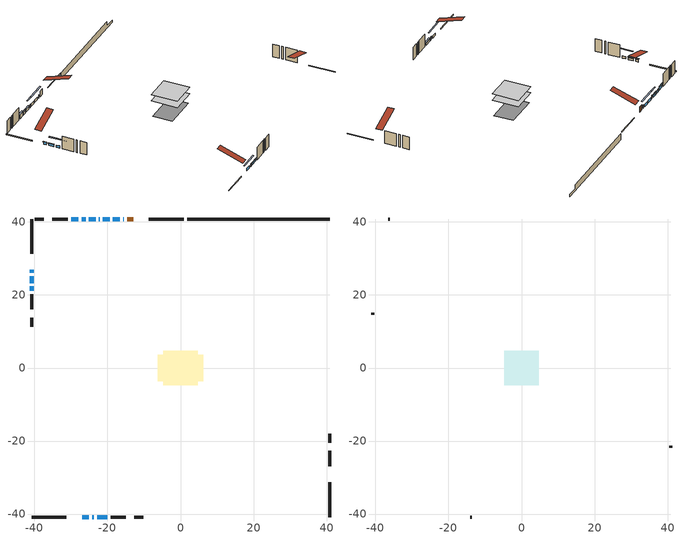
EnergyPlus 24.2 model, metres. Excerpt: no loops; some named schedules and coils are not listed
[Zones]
conditioned space
 floor adiabatic (AdiabaticFloorConstruction): -4.78,-4.78 -4.78,4.78 4.78,4.78 4.78,-4.78 z3.81
 floor foundation (Slab1 construction): -6.17,-3.58 -6.17,3.58 6.17,3.58 6.17,-3.58 z-1.07
 wall outside (RimJoist1 construction): 0.88,40.81 -8.68,40.81 / -40.81,-40.81 -31.25,-40.81 / -40.81,40.81 -40.81,31.25 / 40.81,-40.81 40.81,-31.25 z1.37:1.67
 wall outside (AdiabaticWallConstruction 1): -12.99,40.81 -14.62,40.81 z1.37:3.4
 wall outside (AdiabaticWallConstruction): -15.55,40.81 -15.74,40.81 / -22.18,40.81 -22.32,40.81 / -24.18,-40.81 -23.76,-40.81 z1.37:2.59; -40.81,26.94 -40.81,26.02 / -16.67,40.81 -18.5,40.81 / -19.42,40.81 -21.26,40.81 / -26.94,-40.81 -25.11,-40.81 / -40.81,22.34 -40.81,21.17 / -23.25,40.81 -25.08,40.81 / -26.01,40.81 -27.03,40.81 / -22.83,-40.81 -20.09,-40.81 z1.37:2.29; -40.81,25.09 -40.81,23.26 z1.37:2.13; -27.95,40.81 -29.99,40.81 z1.37:2.89
 wall outside (Wall1 construction): -30.92,40.81 -35.12,40.81 / -19.16,-40.81 -14.95,-40.81 / -40.81,20.24 -40.81,16.03 / 40.81,-26.94 40.81,-22.73 z1.37:6.25
 wall outside (Wall3 construction): -37.44,40.81 -39.88,40.81 / -12.64,-40.81 -10.2,-40.81 / -40.81,13.72 -40.81,11.28 / 40.81,-20.41 40.81,-17.97 z1.37:6.25
 wall foundation (FoundationWall1 construction): 1.81,40.81,-1.07 1.81,40.81,1.37 36.91,40.81,1.37 36.91,40.81,-0.19 40.81,40.81,-0.19 40.81,40.81,-1.07
 window (WindowConstruction 6): -15.55,40.81 -15.74,40.81 z1.37:2.59
 window (WindowConstruction 4): -40.81,26.94 -40.81,26.02 z1.37:2.28
 window (WindowConstruction 5): -40.81,25.09 -40.81,23.26 z1.37:2.13
 window (WindowConstruction 9): -16.67,40.81 -18.5,40.81 z1.37:2.28
 window (WindowConstruction 10): -19.43,40.81 -21.25,40.81 z1.37:2.28
 window (WindowConstruction 11): -26.94,-40.81 -25.11,-40.81 z1.37:2.28
 window (WindowConstruction 12): -40.81,22.34 -40.81,21.17 z1.37:2.28
 window (WindowConstruction 7): -22.18,40.81 -22.32,40.81 z1.37:2.59
 window (WindowConstruction 8): -24.18,-40.81 -23.76,-40.81 z1.37:2.59
 window (WindowConstruction): -23.25,40.81 -25.08,40.81 z1.37:2.28
 window (WindowConstruction 1): -26.01,40.81 -27.02,40.81 z1.37:2.28
 window (WindowConstruction 2): -27.95,40.81 -29.99,40.81 z1.37:2.89
 window (WindowConstruction 3): -22.83,-40.81 -20.09,-40.81 z1.37:2.28
 door (Door): -12.99,40.81 -14.62,40.81 z1.37:3.4
 ceiling adiabatic (AdiabaticFloorConstruction): 4.78,-4.78 4.78,4.78 -4.78,4.78 -4.78,-4.78 z3.81
attic - vented
 floor to conditioned space (Floor1 construction Reversed): -4.78,-4.78 -4.78,4.78 4.78,4.78 4.78,-4.78 z6.25
 wall outside (Wall2 construction): -36.05,40.81 -36.51,40.81 / -14.02,-40.81 -13.57,-40.81 / -40.81,15.1 -40.81,14.65 / 40.81,-21.8 40.81,-21.34 z1.37:6.25
 roof outside (Roof1 construction): -12.06,40.81,6.25 -12.06,31.49,9.35 -9.61,31.49,9.35 -9.61,40.81,6.25; -27.87,-40.81,6.25 -27.87,-31.49,9.35 -30.32,-31.49,9.35 -30.32,-40.81,6.25; -40.81,27.87,6.25 -31.49,27.87,9.35 -31.49,30.32,9.35 -40.81,30.32,6.25; 40.81,-27.87,6.25 31.49,-27.87,9.35 31.49,-30.32,9.35 40.81,-30.32,6.25
shading: -40.81,25.82 -40.81,27.14 -41.22,27.14 -41.22,25.82 z2.49; -40.81,23.06 -40.81,25.29 -41.22,25.29 -41.22,23.06 z2.33; -21.14,40.81 -14.03,40.81 -14.03,41.22 -21.14,41.22 z4.92; -23.89,40.81 -16.79,40.81 -16.79,41.22 -23.89,41.22 z4.92; -22.47,-40.81 -29.58,-40.81 -29.58,-41.22 -22.47,-41.22 z4.92; -40.81,18.53 -40.81,24.97 -41.22,24.97 -41.22,18.53 z4.92; -25.28,40.81 -23.05,40.81 -23.05,41.22 -25.28,41.22 z2.49; -27.23,40.81 -25.81,40.81 -25.81,41.22 -27.23,41.22 z2.49; -30.19,40.81 -27.75,40.81 -27.75,41.22 -30.19,41.22 z3.1; -19.89,-40.81 -23.03,-40.81 -23.03,-41.22 -19.89,-41.22 z2.49
[Building]
Building 1: Terrain=Suburbs
[Site:Location]
Greenwood AP_NS: Latitude {deg}=44.98; Longitude {deg}=-64.92; Time Zone {hr}=-4; Elevation {m}=28; Keep Site Location Information=Yes
[Site:GroundTemperature:Shallow]
3.62696, 1.72046, 1.56778, 2.47251, 6.10451, 9.71958, 12.8537, 14.839, 15.0077, 13.3929, 10.3388, 6.83459
[Site:WaterMainsTemperature]
Calculation Method=Schedule; Temperature Schedule=mains temperature schedule
[Material] Roughness=Rough; Thermal Absorptance=0.9
Name | Thickness {m} | Conductivity {W/m-K} | Density {kg/m3} | Specific Heat {J/kg-K} | Solar Absorptance | Visible Absorptance
asphalt or fiberglass shingles | 0.00635 | 0.162714 | 1121.4 | 1465.45 | 0.4 | 0.4
ceiling loosefill ins | 0.254 | 0.0480833 | 16.02 | 1046.75 | 0.7 | 0.7
ceiling stud and cavity | 0.1397 | 0.140419 | 65.682 | 1177.47 | 0.7 | 0.7
concrete 4.0 in. | 0.1016 | 1.803125 | 2242.8 | 837.4 | 0.7 | 0.7
concrete 8.0 in. | 0.2032 | 1.803125 | 2242.8 | 837.4 | 0.7 | 0.7
door material | 0.04445 | 0.053851 | 512.64 | 1214.23 | 0.7 | 0.7
exterior vertical ins | 0.00861847 | 0.029427 | 32.04 | 1214.23 | 0.7 | 0.7
floor covering | 0.0127 | 0.0433444 | 54.468 | 1339.84 | 0.6 | 0.6
floor rigid ins; wall rigid ins | 0.512978 | 0.029427 | 32.04 | 1214.23 | 0.7 | 0.7
floor stud and cavity | 0.1397 | 1.75129 | 37.0049 | 1207.88 | 0.7 | 0.7
furniture material conditioned space 1 | 0.1524 | 0.115458 | 640.8 | 1214.23 | 0.6 | 0.6
gypsum board | 0.0127 | 0.160291 | 801 | 837.4 | 0.6 | 0.6
gypsum board 1 | 0.0127 | 0.160291 | 801 | 837.4 | 0.7 | 0.7
osb sheathing 0.5 in. | 0.0127 | 0.115458 | 512.64 | 1214.23 | 0.7 | 0.7
osb sheathing 0.75 in. | 0.01905 | 0.115458 | 512.64 | 1214.23 | 0.7 | 0.7
osb sheathing 2.0 in. | 0.0508 | 0.115458 | 512.64 | 1214.23 | 0.7 | 0.7
rim joist rigid ins | 0.051816 | 0.029427 | 32.04 | 1214.23 | 0.7 | 0.7
rim joist stud and cavity | 0.0508 | 0.0383858 | 125.044 | 1163.47 | 0.6 | 0.6
wall stud and cavity | 0.1397 | 0.0880559 | 139.0536 | 1170.24 | 0.7 | 0.7
wall stud and cavity 1 | 0.0889 | 6.1454 | 50.32683 | 1063.81 | 0.6 | 0.6
wall stud and cavity 2 | 0.1397 | 0.0932626 | 139.0536 | 1170.24 | 0.7 | 0.7
wall stud and cavity 3 | 0.0889 | 0.380278 | 52.3479 | 1209.89 | 0.7 | 0.7
wall stud and cavity 4 | 0.0889 | 0.391764 | 83.0341 | 1211.67 | 0.7 | 0.7
wood siding | 0.0254 | 0.102417 | 544.68 | 1172.36 | 0.4 | 0.4
wood siding 1 | 0.00254 | 0.102417 | 544.68 | 1172.36 | 0.4 | 0.4
wood siding 2; wood siding 3; wood siding 4 | 0.0254 | 0.102417 | 544.68 | 1172.36 | 0.7 | 0.7
[WindowMaterial:SimpleGlazingSystem]
Name | U-Factor {W/m2-K} | Solar Heat Gain Coefficient
WindowMaterial | 3.02581 | 0.51
WindowMaterial 1 | 2.94461 | 0.64
WindowMaterial 2 | 2.93496 | 0.62
WindowMaterial 3 | 2.02023 | 0.54
WindowMaterial 4 | 3.09792 | 0.48
WindowMaterial 5 | 3.06612 | 0.49
WindowMaterial 6 | 2.986628 | 0.6
WindowMaterial 7 | 2.96732 | 0.58
WindowMaterial 8 | 3.00026 | 0.54
[Construction]
AdiabaticFloorConstruction: floor stud and cavity, floor rigid ins, osb sheathing 0.75 in., floor covering
AdiabaticWallConstruction: wood siding 3, wall rigid ins, wall stud and cavity 3, gypsum board
AdiabaticWallConstruction 1: wood siding 4, wall rigid ins, wall stud and cavity 3, gypsum board
Door: door material
Floor1 construction Reversed: gypsum board, ceiling stud and cavity, ceiling loosefill ins
FoundationWall1 construction: concrete 8.0 in., gypsum board 1
furniture construction conditioned space 1: furniture material conditioned space 1
PartitionWallConstruction: gypsum board, wall stud and cavity 4, gypsum board
RimJoist1 construction: wood siding 2, rim joist rigid ins, osb sheathing 2.0 in., rim joist stud and cavity
Roof1 construction: asphalt or fiberglass shingles
Slab1 construction: concrete 4.0 in.
Wall1 construction: wood siding, osb sheathing 0.5 in., wall stud and cavity, gypsum board
Wall2 construction: wood siding 1, wall stud and cavity 1
Wall3 construction: wood siding, osb sheathing 0.5 in., wall stud and cavity 2, gypsum board
WindowConstruction; WindowConstruction 11; WindowConstruction 3; WindowConstruction 4; WindowConstruction 9: WindowMaterial
WindowConstruction 1: WindowMaterial 1
WindowConstruction 10: WindowMaterial 7
WindowConstruction 12: WindowMaterial 8
WindowConstruction 2: WindowMaterial 2
WindowConstruction 5: WindowMaterial 3
WindowConstruction 6: WindowMaterial 4
WindowConstruction 7: WindowMaterial 5
WindowConstruction 8: WindowMaterial 6
[Zone] Multiplier=1; Part of Total Floor Area=Yes
Name | Volume {m3}
attic - vented | 46.0692
conditioned space | 465.5
[Space]
Name | Zone | Volume {m3}
attic - vented 1 | attic - vented | 46.0692
conditioned space 1 | conditioned space | 465.5
[ZoneInfiltration:EffectiveLeakageArea]
infil attic - vented 1: Zone or Space=attic - vented 1; Schedule=Always On Discrete; Effective Air Leakage Area {cm2}=3782.9; Stack Coefficient=0.00055499; Wind Coefficient=1.5917e-05
[ZoneMixing]
whole house fan mix: Zone or Space=attic - vented; Schedule=Always On Continuous; Design Flow Rate Calculation Method=Flow/Zone; Design Flow Rate {m3/s}=0; Source Zone or Space=conditioned space
[SurfaceProperty:ExposedFoundationPerimeter]
Slab1: Exposed Perimeter Calculation Method=TotalExposedPerimeter; Total Exposed Perimeter {m}=39
[InternalMass] Zone or ZoneList=conditioned space; Space or SpaceList=conditioned space 1
Name | Construction | Surface Area {m2}
furniture mass conditioned space 1 | furniture construction conditioned space 1 | 71.92
partition wall mass | PartitionWallConstruction | 179.8
[Lights]
interior lighting: Zone or ZoneList or Space or SpaceList=conditioned space 1; Schedule=interior lighting schedule; Design Level Calculation Method=LightingLevel; Lighting Level {W}=343.2; Return Air Fraction=0; Fraction Radiant=0.6; Fraction Visible=0.2; Fraction Replaceable=1
[People]
occupants: Zone or ZoneList or Space or SpaceList=conditioned space 1; Number of People Schedule=occupants schedule; Number of People Calculation Method=People; Number of People=3; Fraction Radiant=0.314171; Sensible Heat Fraction=0.56303; Activity Level Schedule=occupants activity schedule; Carbon Dioxide Generation Rate {m3/s-W}=0; Enable ASHRAE 55 Comfort Warnings=No; Mean Radiant Temperature Calculation Type=EnclosureAveraged
[ElectricEquipment] Zone or ZoneList or Space or SpaceList=conditioned space 1; Design Level Calculation Method=EquipmentLevel
Name | Schedule | Design Level {W} | Fraction Latent | Fraction Radiant | Fraction Lost
clothes dryer | clothes dryer schedule | 140.772 | 0.015 | 0.081 | 0.85
clothes washer | clothes washer schedule | 32.1985 | 0.03 | 0.162 | 0.7
cooking range | cooking range schedule | 215.147 | 0.08 | 0.432 | 0.2
dishwasher | dishwasher schedule | 66.8632 | 0.3 | 0.18 | 0.4
fridge | fridge schedule | 72.9452 | 0 | 0.6 | 0
mech vent bath fan 0 | mech vent bath fan 0 schedule | 50.2 | 0 | 0 | 1
mech vent bath fan 1 | mech vent bath fan 1 schedule | 50.2 | 0 | 0 | 1
mech vent house fan | mech vent house fan schedule | 0 | 0 | 0 | 1
mech vent house fan cfis | mech vent house fan cfis schedule | 0 | 0 | 0 | 0
misc plug loads | misc plug loads schedule | 494.7 | 0.045 | 0.513 | 0.1
whole house fan | Always On Discrete | 0 | 0 | 0 | 1
[OtherEquipment] Zone or ZoneList or Space or SpaceList=conditioned space 1; Design Level Calculation Method=EquipmentLevel
Name | Fuel Type | Schedule | Design Level {W} | Fraction Latent | Fraction Radiant | Fraction Lost
clothes dryer 1 | Electricity | clothes dryer schedule | 0 | 0.015 | 0.081 | 0.85
cooking range 1 | Electricity | cooking range schedule | 0 | 0.08 | 0.432 | 0.2
general water use latent | None | general water use schedule | 62.594 | 1 | 0 | 0
general water use sensible | None | general water use schedule | -61.6891 | 0 | 0.6 | 0
mech vent house fan latent load | None | Always On Discrete | 0 | 1 | 0 | 0
mech vent house fan sensible load | None | Always On Discrete | 0 | 0 | 0 | 0
water heater energy adjustment1 | Electricity | Always On Discrete | 0.01 | 0 | 0 | 1
[ZoneInfiltration:DesignFlowRate] Zone or ZoneList or Space or SpaceList=conditioned space 1; Schedule=Always On Discrete; Design Flow Rate Calculation Method=Flow/Zone; Design Flow Rate {m3/s}=0
infil flow; natural vent flow; whole house fan flow
[ZoneControl:Thermostat]
conditioned space Thermostat: Zone or ZoneList=conditioned space; Control Type Schedule=conditioned space Thermostat Schedule; Control 1=conditioned space temperature setpoint; Temperature Difference Between Cutout And Setpoint {deltaC}=0
[ThermostatSetpoint:DualSetpoint]
conditioned space temperature setpoint: Heating Setpoint Temperature Schedule=heating setpoint; Cooling Setpoint Temperature Schedule=cooling setpoint
[AirLoopHVAC:UnitarySystem]
unit heater unitary system: Control Type=Load; Controlling Zone or Thermostat Location=conditioned space; Dehumidification Control Type=None; Availability Schedule=Always On Discrete; Supply Fan=unit heater supply fan; Fan Placement=BlowThrough; Supply Air Fan Operating Mode Schedule=unit heater auto fan schedule; Heating Coil=unit heater htg coil; DX Heating Coil Sizing Ratio=1; Use DOAS DX Cooling Coil=No; Minimum Supply Air Temperature {C}=2; Latent Load Control=SensibleOnlyLoadControl; Cooling Supply Air Flow Rate Method=None; Heating Supply Air Flow Rate Method=SupplyAirFlowRate; Heating Supply Air Flow Rate {m3/s}=0.00141584; No Load Supply Air Flow Rate Method=SupplyAirFlowRate; No Load Supply Air Flow Rate {m3/s}=0; No Load Supply Air Flow Rate Control Set To Low Speed=Yes; Maximum Supply Air Temperature {C}=48.8889; Maximum Outdoor Dry-Bulb Temperature for Supplemental Heater Operation {C}=21; Ancillary On-Cycle Electric Power {W}=0; Ancillary Off-Cycle Electric Power {W}=0
[Zone equipment]
conditioned space: electric baseboard, unit heater unitary system
[Foundation:Kiva]
Foundation Kiva 1: Initial Indoor Air Temperature {C}=18; Wall Height Above Grade {m}=1.36998; Wall Depth Below Slab {m}=0.2032; Custom Block Material Name 1=exterior vertical ins; Custom Block Depth 1 {m}=2.43998; Custom Block X Position 1 {m}=0.2159; Custom Block Z Position 1 {m}=0
[Foundation:Kiva:Settings]
Soil Conductivity {W/m-K}=0.849921; Soil Density {kg/m3}=1842.3; Soil Specific Heat {J/kg-K}=418.7; Ground Solar Absorptivity=0.9; Ground Thermal Absorptivity=0.9; Ground Surface Roughness {m}=0.03; Far-Field Width {m}=40; Deep-Ground Boundary Condition=ZeroFlux; Deep-Ground Depth {m}=40; Minimum Cell Dimension {m}=0.2; Maximum Cell Growth Coefficient=3; Simulation Timestep=Timestep
[Exterior:Lights]
exterior lighting: Schedule=exterior lighting schedule; Design Level {W}=75.6
[EnergyManagementSystem:Sensor] Output:Variable or Output:Meter Index Key=conditioned space
Name | Output:Variable or Output:Meter
conditioned_space_clg_unmet_s | Zone Cooling Setpoint Not Met Time
conditioned_space_htg_unmet_s | Zone Heating Setpoint Not Met Time
fridge_tin_s; tin_s; tin_s_1 | Zone Mean Air Temperature
tout_s | Zone Outdoor Air Drybulb Temperature
win_s | Zone Air Humidity Ratio
[Schedule:Constant]
Name | Hourly Value
Always On Continuous; mech vent house fan schedule; mech vent house fan cfis schedule; Always On Discrete | 1
occupants activity schedule | 117.228
fridge schedule; unit heater auto fan schedule | 0
[Schedule:Week:Daily]
interior lighting schedule Week Rule - Jan1-Jan27: interior lighting schedule day, interior lighting schedule day, interior lighting schedule day, interior lighting schedule day, interior lighting schedule day, interior lighting schedule day, interior lighting schedule day, interior lighting schedule default day, interior lighting schedule default day, interior lighting schedule default day, interior lighting schedule default day, interior lighting schedule default day
interior lighting schedule Week Rule - Jan28-Feb3: interior lighting schedule day, interior lighting schedule day, interior lighting schedule day, interior lighting schedule day, interior lighting schedule day 1, interior lighting schedule day 1, interior lighting schedule day 1, interior lighting schedule default day, interior lighting schedule default day, interior lighting schedule default day, interior lighting schedule default day, interior lighting schedule default day
interior lighting schedule Week Rule - Feb4-Feb24: interior lighting schedule day 1, interior lighting schedule day 1, interior lighting schedule day 1, interior lighting schedule day 1, interior lighting schedule day 1, interior lighting schedule day 1, interior lighting schedule day 1, interior lighting schedule default day, interior lighting schedule default day, interior lighting schedule default day, interior lighting schedule default day, interior lighting schedule default day
interior lighting schedule Week Rule - Feb25-Mar3: interior lighting schedule day 1, interior lighting schedule day 1, interior lighting schedule day 1, interior lighting schedule day 1, interior lighting schedule day 2, interior lighting schedule day 2, interior lighting schedule day 2, interior lighting schedule default day, interior lighting schedule default day, interior lighting schedule default day, interior lighting schedule default day, interior lighting schedule default day
interior lighting schedule Week Rule - Mar4-Mar31: interior lighting schedule day 2, interior lighting schedule day 2, interior lighting schedule day 2, interior lighting schedule day 2, interior lighting schedule day 2, interior lighting schedule day 2, interior lighting schedule day 2, interior lighting schedule default day, interior lighting schedule default day, interior lighting schedule default day, interior lighting schedule default day, interior lighting schedule default day
interior lighting schedule Week Rule - Apr1-Apr28: interior lighting schedule day 3, interior lighting schedule day 3, interior lighting schedule day 3, interior lighting schedule day 3, interior lighting schedule day 3, interior lighting schedule day 3, interior lighting schedule day 3, interior lighting schedule default day, interior lighting schedule default day, interior lighting schedule default day, interior lighting schedule default day, interior lighting schedule default day
interior lighting schedule Week Rule - Apr29-May5: interior lighting schedule day 3, interior lighting schedule day 3, interior lighting schedule day 4, interior lighting schedule day 4, interior lighting schedule day 4, interior lighting schedule day 4, interior lighting schedule day 4, interior lighting schedule default day, interior lighting schedule default day, interior lighting schedule default day, interior lighting schedule default day, interior lighting schedule default day
interior lighting schedule Week Rule - May6-May26: interior lighting schedule day 4, interior lighting schedule day 4, interior lighting schedule day 4, interior lighting schedule day 4, interior lighting schedule day 4, interior lighting schedule day 4, interior lighting schedule day 4, interior lighting schedule default day, interior lighting schedule default day, interior lighting schedule default day, interior lighting schedule default day, interior lighting schedule default day
interior lighting schedule Week Rule - May27-Jun2: interior lighting schedule day 4, interior lighting schedule day 4, interior lighting schedule day 4, interior lighting schedule day 4, interior lighting schedule day 4, interior lighting schedule day 5, interior lighting schedule day 5, interior lighting schedule default day, interior lighting schedule default day, interior lighting schedule default day, interior lighting schedule default day, interior lighting schedule default day
interior lighting schedule Week Rule - Jun3-Jun30: interior lighting schedule day 5, interior lighting schedule day 5, interior lighting schedule day 5, interior lighting schedule day 5, interior lighting schedule day 5, interior lighting schedule day 5, interior lighting schedule day 5, interior lighting schedule default day, interior lighting schedule default day, interior lighting schedule default day, interior lighting schedule default day, interior lighting schedule default day
interior lighting schedule Week Rule - Jul1-Jul28: interior lighting schedule day 6, interior lighting schedule day 6, interior lighting schedule day 6, interior lighting schedule day 6, interior lighting schedule day 6, interior lighting schedule day 6, interior lighting schedule day 6, interior lighting schedule default day, interior lighting schedule default day, interior lighting schedule default day, interior lighting schedule default day, interior lighting schedule default day
interior lighting schedule Week Rule - Jul29-Aug4: interior lighting schedule day 6, interior lighting schedule day 6, interior lighting schedule day 6, interior lighting schedule day 7, interior lighting schedule day 7, interior lighting schedule day 7, interior lighting schedule day 7, interior lighting schedule default day, interior lighting schedule default day, interior lighting schedule default day, interior lighting schedule default day, interior lighting schedule default day
interior lighting schedule Week Rule - Aug5-Aug25: interior lighting schedule day 7, interior lighting schedule day 7, interior lighting schedule day 7, interior lighting schedule day 7, interior lighting schedule day 7, interior lighting schedule day 7, interior lighting schedule day 7, interior lighting schedule default day, interior lighting schedule default day, interior lighting schedule default day, interior lighting schedule default day, interior lighting schedule default day
interior lighting schedule Week Rule - Aug26-Sep1: interior lighting schedule day 7, interior lighting schedule day 7, interior lighting schedule day 7, interior lighting schedule day 7, interior lighting schedule day 7, interior lighting schedule day 7, interior lighting schedule day 8, interior lighting schedule default day, interior lighting schedule default day, interior lighting schedule default day, interior lighting schedule default day, interior lighting schedule default day
interior lighting schedule Week Rule - Sep2-Sep29: interior lighting schedule day 8, interior lighting schedule day 8, interior lighting schedule day 8, interior lighting schedule day 8, interior lighting schedule day 8, interior lighting schedule day 8, interior lighting schedule day 8, interior lighting schedule default day, interior lighting schedule default day, interior lighting schedule default day, interior lighting schedule default day, interior lighting schedule default day
interior lighting schedule Week Rule - Sep30-Oct6: interior lighting schedule day 8, interior lighting schedule day 9, interior lighting schedule day 9, interior lighting schedule day 9, interior lighting schedule day 9, interior lighting schedule day 9, interior lighting schedule day 9, interior lighting schedule default day, interior lighting schedule default day, interior lighting schedule default day, interior lighting schedule default day, interior lighting schedule default day
interior lighting schedule Week Rule - Oct7-Oct27: interior lighting schedule day 9, interior lighting schedule day 9, interior lighting schedule day 9, interior lighting schedule day 9, interior lighting schedule day 9, interior lighting schedule day 9, interior lighting schedule day 9, interior lighting schedule default day, interior lighting schedule default day, interior lighting schedule default day, interior lighting schedule default day, interior lighting schedule default day
interior lighting schedule Week Rule - Oct28-Nov3: interior lighting schedule day 9, interior lighting schedule day 9, interior lighting schedule day 9, interior lighting schedule day 9, interior lighting schedule day 10, interior lighting schedule day 10, interior lighting schedule day 10, interior lighting schedule default day, interior lighting schedule default day, interior lighting schedule default day, interior lighting schedule default day, interior lighting schedule default day
interior lighting schedule Week Rule - Nov4-Nov24: interior lighting schedule day 10, interior lighting schedule day 10, interior lighting schedule day 10, interior lighting schedule day 10, interior lighting schedule day 10, interior lighting schedule day 10, interior lighting schedule day 10, interior lighting schedule default day, interior lighting schedule default day, interior lighting schedule default day, interior lighting schedule default day, interior lighting schedule default day
interior lighting schedule Week Rule - Nov25-Dec1: interior lighting schedule day 10, interior lighting schedule day 10, interior lighting schedule day 10, interior lighting schedule day 10, interior lighting schedule day 10, interior lighting schedule day 10, interior lighting schedule day 11, interior lighting schedule default day, interior lighting schedule default day, interior lighting schedule default day, interior lighting schedule default day, interior lighting schedule default day
interior lighting schedule Week Rule - Dec2-Dec31: interior lighting schedule day 11, interior lighting schedule day 11, interior lighting schedule day 11, interior lighting schedule day 11, interior lighting schedule day 11, interior lighting schedule day 11, interior lighting schedule day 11, interior lighting schedule default day, interior lighting schedule default day, interior lighting schedule default day, interior lighting schedule default day, interior lighting schedule default day
occupants schedule Week Rule - Jan1-Dec31: occupants schedule day, occupants schedule day, occupants schedule day, occupants schedule day, occupants schedule day, occupants schedule day, occupants schedule day, occupants schedule default day, occupants schedule default day, occupants schedule default day, occupants schedule default day, occupants schedule default day
clothes dryer schedule Week Rule - Jan1-Dec31: clothes dryer schedule day, clothes dryer schedule day, clothes dryer schedule day, clothes dryer schedule day, clothes dryer schedule day, clothes dryer schedule day, clothes dryer schedule day, clothes dryer schedule default day, clothes dryer schedule default day, clothes dryer schedule default day, clothes dryer schedule default day, clothes dryer schedule default day
clothes washer schedule Week Rule - Jan1-Dec31: clothes washer schedule day, clothes washer schedule day, clothes washer schedule day, clothes washer schedule day, clothes washer schedule day, clothes washer schedule day, clothes washer schedule day, clothes washer schedule default day, clothes washer schedule default day, clothes washer schedule default day, clothes washer schedule default day, clothes washer schedule default day
cooking range schedule Week Rule - Jan1-Dec31: cooking range schedule day, cooking range schedule day, cooking range schedule day, cooking range schedule day, cooking range schedule day, cooking range schedule day, cooking range schedule day, cooking range schedule default day, cooking range schedule default day, cooking range schedule default day, cooking range schedule default day, cooking range schedule default day
dishwasher schedule Week Rule - Jan1-Dec31: dishwasher schedule day, dishwasher schedule day, dishwasher schedule day, dishwasher schedule day, dishwasher schedule day, dishwasher schedule day, dishwasher schedule day, dishwasher schedule default day, dishwasher schedule default day, dishwasher schedule default day, dishwasher schedule default day, dishwasher schedule default day
mech vent bath fan 0 schedule Week Rule - Jan1-Dec31: mech vent bath fan 0 schedule day, mech vent bath fan 0 schedule day, mech vent bath fan 0 schedule day, mech vent bath fan 0 schedule day, mech vent bath fan 0 schedule day, mech vent bath fan 0 schedule day, mech vent bath fan 0 schedule day, mech vent bath fan 0 schedule default day, mech vent bath fan 0 schedule default day, mech vent bath fan 0 schedule default day, mech vent bath fan 0 schedule default day, mech vent bath fan 0 schedule default day
mech vent bath fan 1 schedule Week Rule - Jan1-Dec31: mech vent bath fan 1 schedule day, mech vent bath fan 1 schedule day, mech vent bath fan 1 schedule day, mech vent bath fan 1 schedule day, mech vent bath fan 1 schedule day, mech vent bath fan 1 schedule day, mech vent bath fan 1 schedule day, mech vent bath fan 1 schedule default day, mech vent bath fan 1 schedule default day, mech vent bath fan 1 schedule default day, mech vent bath fan 1 schedule default day, mech vent bath fan 1 schedule default day
misc plug loads schedule Week Rule - Jan1-Dec31: misc plug loads schedule day, misc plug loads schedule day, misc plug loads schedule day, misc plug loads schedule day, misc plug loads schedule day, misc plug loads schedule day, misc plug loads schedule day, misc plug loads schedule default day, misc plug loads schedule default day, misc plug loads schedule default day, misc plug loads schedule default day, misc plug loads schedule default day
general water use schedule Week Rule - Jan1-Dec31: general water use schedule day, general water use schedule day, general water use schedule day, general water use schedule day, general water use schedule day, general water use schedule day, general water use schedule day, general water use schedule default day, general water use schedule default day, general water use schedule default day, general water use schedule default day, general water use schedule default day
exterior lighting schedule Week Rule - Jan1-Jan27: exterior lighting schedule day, exterior lighting schedule day, exterior lighting schedule day, exterior lighting schedule day, exterior lighting schedule day, exterior lighting schedule day, exterior lighting schedule day, exterior lighting schedule default day, exterior lighting schedule default day, exterior lighting schedule default day, exterior lighting schedule default day, exterior lighting schedule default day
exterior lighting schedule Week Rule - Jan28-Feb3: exterior lighting schedule day, exterior lighting schedule day, exterior lighting schedule day, exterior lighting schedule day, exterior lighting schedule day 1, exterior lighting schedule day 1, exterior lighting schedule day 1, exterior lighting schedule default day, exterior lighting schedule default day, exterior lighting schedule default day, exterior lighting schedule default day, exterior lighting schedule default day
exterior lighting schedule Week Rule - Feb4-Feb24: exterior lighting schedule day 1, exterior lighting schedule day 1, exterior lighting schedule day 1, exterior lighting schedule day 1, exterior lighting schedule day 1, exterior lighting schedule day 1, exterior lighting schedule day 1, exterior lighting schedule default day, exterior lighting schedule default day, exterior lighting schedule default day, exterior lighting schedule default day, exterior lighting schedule default day
exterior lighting schedule Week Rule - Feb25-Mar3: exterior lighting schedule day 1, exterior lighting schedule day 1, exterior lighting schedule day 1, exterior lighting schedule day 1, exterior lighting schedule day 2, exterior lighting schedule day 2, exterior lighting schedule day 2, exterior lighting schedule default day, exterior lighting schedule default day, exterior lighting schedule default day, exterior lighting schedule default day, exterior lighting schedule default day
exterior lighting schedule Week Rule - Mar4-Mar31: exterior lighting schedule day 2, exterior lighting schedule day 2, exterior lighting schedule day 2, exterior lighting schedule day 2, exterior lighting schedule day 2, exterior lighting schedule day 2, exterior lighting schedule day 2, exterior lighting schedule default day, exterior lighting schedule default day, exterior lighting schedule default day, exterior lighting schedule default day, exterior lighting schedule default day
exterior lighting schedule Week Rule - Apr1-Apr28: exterior lighting schedule day 3, exterior lighting schedule day 3, exterior lighting schedule day 3, exterior lighting schedule day 3, exterior lighting schedule day 3, exterior lighting schedule day 3, exterior lighting schedule day 3, exterior lighting schedule default day, exterior lighting schedule default day, exterior lighting schedule default day, exterior lighting schedule default day, exterior lighting schedule default day
exterior lighting schedule Week Rule - Apr29-May5: exterior lighting schedule day 3, exterior lighting schedule day 3, exterior lighting schedule day 4, exterior lighting schedule day 4, exterior lighting schedule day 4, exterior lighting schedule day 4, exterior lighting schedule day 4, exterior lighting schedule default day, exterior lighting schedule default day, exterior lighting schedule default day, exterior lighting schedule default day, exterior lighting schedule default day
exterior lighting schedule Week Rule - May6-May26: exterior lighting schedule day 4, exterior lighting schedule day 4, exterior lighting schedule day 4, exterior lighting schedule day 4, exterior lighting schedule day 4, exterior lighting schedule day 4, exterior lighting schedule day 4, exterior lighting schedule default day, exterior lighting schedule default day, exterior lighting schedule default day, exterior lighting schedule default day, exterior lighting schedule default day
exterior lighting schedule Week Rule - May27-Jun2: exterior lighting schedule day 4, exterior lighting schedule day 4, exterior lighting schedule day 4, exterior lighting schedule day 4, exterior lighting schedule day 4, exterior lighting schedule day 5, exterior lighting schedule day 5, exterior lighting schedule default day, exterior lighting schedule default day, exterior lighting schedule default day, exterior lighting schedule default day, exterior lighting schedule default day
exterior lighting schedule Week Rule - Jun3-Jun30: exterior lighting schedule day 5, exterior lighting schedule day 5, exterior lighting schedule day 5, exterior lighting schedule day 5, exterior lighting schedule day 5, exterior lighting schedule day 5, exterior lighting schedule day 5, exterior lighting schedule default day, exterior lighting schedule default day, exterior lighting schedule default day, exterior lighting schedule default day, exterior lighting schedule default day
exterior lighting schedule Week Rule - Jul1-Jul28: exterior lighting schedule day 6, exterior lighting schedule day 6, exterior lighting schedule day 6, exterior lighting schedule day 6, exterior lighting schedule day 6, exterior lighting schedule day 6, exterior lighting schedule day 6, exterior lighting schedule default day, exterior lighting schedule default day, exterior lighting schedule default day, exterior lighting schedule default day, exterior lighting schedule default day
exterior lighting schedule Week Rule - Jul29-Aug4: exterior lighting schedule day 6, exterior lighting schedule day 6, exterior lighting schedule day 6, exterior lighting schedule day 7, exterior lighting schedule day 7, exterior lighting schedule day 7, exterior lighting schedule day 7, exterior lighting schedule default day, exterior lighting schedule default day, exterior lighting schedule default day, exterior lighting schedule default day, exterior lighting schedule default day
exterior lighting schedule Week Rule - Aug5-Aug25: exterior lighting schedule day 7, exterior lighting schedule day 7, exterior lighting schedule day 7, exterior lighting schedule day 7, exterior lighting schedule day 7, exterior lighting schedule day 7, exterior lighting schedule day 7, exterior lighting schedule default day, exterior lighting schedule default day, exterior lighting schedule default day, exterior lighting schedule default day, exterior lighting schedule default day
[Schedule:Year]
interior lighting schedule: interior lighting schedule Week Rule - Jan1-Jan27, 1, 1, 1, 27, interior lighting schedule Week Rule - Jan28-Feb3, 1, 28, 2, 3, interior lighting schedule Week Rule - Feb4-Feb24, 2, 4, 2, 24, interior lighting schedule Week Rule - Feb25-Mar3, 2, 25, 3, 3, interior lighting schedule Week Rule - Mar4-Mar31, 3, 4, 3, 31, interior lighting schedule Week Rule - Apr1-Apr28, 4, 1, 4, 28, interior lighting schedule Week Rule - Apr29-May5, 4, 29, 5, 5, interior lighting schedule Week Rule - May6-May26, 5, 6, 5, 26, interior lighting schedule Week Rule - May27-Jun2, 5, 27, 6, 2, interior lighting schedule Week Rule - Jun3-Jun30, 6, 3, 6, 30, interior lighting schedule Week Rule - Jul1-Jul28, 7, 1, 7, 28, interior lighting schedule Week Rule - Jul29-Aug4, 7, 29, 8, 4, interior lighting schedule Week Rule - Aug5-Aug25, 8, 5, 8, 25, interior lighting schedule Week Rule - Aug26-Sep1, 8, 26, 9, 1, interior lighting schedule Week Rule - Sep2-Sep29, 9, 2, 9, 29, interior lighting schedule Week Rule - Sep30-Oct6, 9, 30, 10, 6, interior lighting schedule Week Rule - Oct7-Oct27, 10, 7, 10, 27, interior lighting schedule Week Rule - Oct28-Nov3, 10, 28, 11, 3, interior lighting schedule Week Rule - Nov4-Nov24, 11, 4, 11, 24, interior lighting schedule Week Rule - Nov25-Dec1, 11, 25, 12, 1, interior lighting schedule Week Rule - Dec2-Dec31, 12, 2, 12, 31
occupants schedule: occupants schedule Week Rule - Jan1-Dec31, 1, 1, 12, 31
clothes dryer schedule: clothes dryer schedule Week Rule - Jan1-Dec31, 1, 1, 12, 31
clothes washer schedule: clothes washer schedule Week Rule - Jan1-Dec31, 1, 1, 12, 31
cooking range schedule: cooking range schedule Week Rule - Jan1-Dec31, 1, 1, 12, 31
dishwasher schedule: dishwasher schedule Week Rule - Jan1-Dec31, 1, 1, 12, 31
mech vent bath fan 0 schedule: mech vent bath fan 0 schedule Week Rule - Jan1-Dec31, 1, 1, 12, 31
mech vent bath fan 1 schedule: mech vent bath fan 1 schedule Week Rule - Jan1-Dec31, 1, 1, 12, 31
misc plug loads schedule: misc plug loads schedule Week Rule - Jan1-Dec31, 1, 1, 12, 31
general water use schedule: general water use schedule Week Rule - Jan1-Dec31, 1, 1, 12, 31
exterior lighting schedule: exterior lighting schedule Week Rule - Jan1-Jan27, 1, 1, 1, 27, exterior lighting schedule Week Rule - Jan28-Feb3, 1, 28, 2, 3, exterior lighting schedule Week Rule - Feb4-Feb24, 2, 4, 2, 24, exterior lighting schedule Week Rule - Feb25-Mar3, 2, 25, 3, 3, exterior lighting schedule Week Rule - Mar4-Mar31, 3, 4, 3, 31, exterior lighting schedule Week Rule - Apr1-Apr28, 4, 1, 4, 28, exterior lighting schedule Week Rule - Apr29-May5, 4, 29, 5, 5, exterior lighting schedule Week Rule - May6-May26, 5, 6, 5, 26, exterior lighting schedule Week Rule - May27-Jun2, 5, 27, 6, 2, exterior lighting schedule Week Rule - Jun3-Jun30, 6, 3, 6, 30, exterior lighting schedule Week Rule - Jul1-Jul28, 7, 1, 7, 28, exterior lighting schedule Week Rule - Jul29-Aug4, 7, 29, 8, 4, exterior lighting schedule Week Rule - Aug5-Aug25, 8, 5, 8, 25, exterior lighting schedule Week Rule - Aug26-Sep1, 8, 26, 9, 1, exterior lighting schedule Week Rule - Sep2-Sep29, 9, 2, 9, 29, exterior lighting schedule Week Rule - Sep30-Oct6, 9, 30, 10, 6, exterior lighting schedule Week Rule - Oct7-Oct27, 10, 7, 10, 27, exterior lighting schedule Week Rule - Oct28-Nov3, 10, 28, 11, 3, exterior lighting schedule Week Rule - Nov4-Nov24, 11, 4, 11, 24, exterior lighting schedule Week Rule - Nov25-Dec1, 11, 25, 12, 1, exterior lighting schedule Week Rule - Dec2-Dec31, 12, 2, 12, 31
[Schedule:Compact]
conditioned space Thermostat Schedule: Through: 12/31, For: AllDays, Until: 24:00, 4
mains temperature schedule: Through: 01/01, For: AllDays, Until: 24:00, 7.74778, Through: 01/02, For: AllDays, Until: 24:00, 7.68278, Through: 01/03, For: AllDays, Until: 24:00, 7.61944, Through: 01/04, For: AllDays, Until: 24:00, 7.55667, Through: 01/05, For: AllDays, Until: 24:00, 7.495, Through: 01/06, For: AllDays, Until: 24:00, 7.435, Through: 01/07, For: AllDays, Until: 24:00, 7.37556, Through: 01/08, For: AllDays, Until: 24:00, 7.31778, Through: 01/09, For: AllDays, Until: 24:00, 7.26111, Through: 01/10, For: AllDays, Until: 24:00, 7.20556, Through: 01/11, For: AllDays, Until: 24:00, 7.15111, Through: 01/12, For: AllDays, Until: 24:00, 7.09833, Through: 01/13, For: AllDays, Until: 24:00, 7.04667, Through: 01/14, For: AllDays, Until: 24:00, 6.99667, Through: 01/15, For: AllDays, Until: 24:00, 6.94722, Through: 01/16, For: AllDays, Until: 24:00, 6.9, Through: 01/17, For: AllDays, Until: 24:00, 6.85333, Through: 01/18, For: AllDays, Until: 24:00, 6.80833, Through: 01/19, For: AllDays, Until: 24:00, 6.765, Through: 01/20, For: AllDays, Until: 24:00, 6.72278, Through: 01/21, For: AllDays, Until: 24:00, 6.68167, Through: 01/22, For: AllDays, Until: 24:00, 6.64278, Through: 01/23, For: AllDays, Until: 24:00, 6.60444, Through: 01/24, For: AllDays, Until: 24:00, 6.56778, Through: 01/25, For: AllDays, Until: 24:00, 6.53278, Through: 01/26, For: AllDays, Until: 24:00, 6.49944, Through: 01/27, For: AllDays, Until: 24:00, 6.46722, Through: 01/28, For: AllDays, Until: 24:00, 6.43667, Through: 01/29, For: AllDays, Until: 24:00, 6.40722, Through: 01/30, For: AllDays, Until: 24:00, 6.37944, Through: 01/31, For: AllDays, Until: 24:00, 6.35333, Through: 02/01, For: AllDays, Until: 24:00, 6.32889, Through: 02/02, For: AllDays, Until: 24:00, 6.30556, Through: 02/03, For: AllDays, Until: 24:00, 6.28389, Through: 02/04, For: AllDays, Until: 24:00, 6.26389, Through: 02/05, For: AllDays, Until: 24:00, 6.24556, Through: 02/06, For: AllDays, Until: 24:00, 6.22833, Through: 02/07, For: AllDays, Until: 24:00, 6.21278, Through: 02/08, For: AllDays, Until: 24:00, 6.19889, Through: 02/09, For: AllDays, Until: 24:00, 6.18667, Through: 02/10, For: AllDays, Until: 24:00, 6.17611, Through: 02/11, For: AllDays, Until: 24:00, 6.16667, Through: 02/12, For: AllDays, Until: 24:00, 6.15889, Through: 02/13, For: AllDays, Until: 24:00, 6.15278, Through: 02/14, For: AllDays, Until: 24:00, 6.14833, Through: 02/15, For: AllDays, Until: 24:00, 6.14556, Through: 02/16, For: AllDays, Until: 24:00, 6.14389, Through: 02/17, For: AllDays, Until: 24:00, 6.14444, Through: 02/18, For: AllDays, Until: 24:00, 6.14611, Through: 02/19, For: AllDays, Until: 24:00, 6.14944, Through: 02/20, For: AllDays, Until: 24:00, 6.15444, Through: 02/21, For: AllDays, Until: 24:00, 6.16056, Through: 02/22, For: AllDays, Until: 24:00, 6.16889, Through: 02/23, For: AllDays, Until: 24:00, 6.17833, Through: 02/24, For: AllDays, Until: 24:00, 6.18944, Through: 02/25, For: AllDays, Until: 24:00, 6.20222, Through: 02/26, For: AllDays, Until: 24:00, 6.21667, Through: 02/27, For: AllDays, Until: 24:00, 6.23222, Through: 02/28, For: AllDays, Until: 24:00, 6.25, Through: 03/01, For: AllDays, Until: 24:00, 6.26889, Through: 03/02, For: AllDays, Until: 24:00, 6.28889, Through: 03/03, For: AllDays, Until: 24:00, 6.31111, Through: 03/04, For: AllDays, Until: 24:00, 6.33444, Through: 03/05, For: AllDays, Until: 24:00, 6.35944, Through: 03/06, For: AllDays, Until: 24:00, 6.38611, Through: 03/07, For: AllDays, Until: 24:00, 6.41444, Through: 03/08, For: AllDays, Until: 24:00, 6.44389, Through: 03/09, For: AllDays, Until: 24:00, 6.475, Through: 03/10, For: AllDays, Until: 24:00, 6.50722, Through: 03/11, For: AllDays, Until: 24:00, 6.54111, Through: 03/12, For: AllDays, Until: 24:00, 6.57667, Through: 03/13, For: AllDays, Until: 24:00, 6.61333, Through: 03/14, For: AllDays, Until: 24:00, 6.65167, Through: 03/15, For: AllDays, Until: 24:00, 6.69167, Through: 03/16, For: AllDays, Until: 24:00, 6.73278, Through: 03/17, For: AllDays, Until: 24:00, 6.77556, Through: 03/18, For: AllDays, Until: 24:00, 6.81944, Through: 03/19, For: AllDays, Until: 24:00, 6.86444, Through: 03/20, For: AllDays, Until: 24:00, 6.91111, Through: 03/21, For: AllDays, Until: 24:00, 6.95889, Through: 03/22, For: AllDays, Until: 24:00, 7.00833, Through: 03/23, For: AllDays, Until: 24:00, 7.05889, Through: 03/24, For: AllDays, Until: 24:00, 7.11111, Through: 03/25, For: AllDays, Until: 24:00, 7.16444, Through: 03/26, For: AllDays, Until: 24:00, 7.21889, Through: 03/27, For: AllDays, Until: 24:00, 7.27444, Through: 03/28, For: AllDays, Until: 24:00, 7.33167, Through: 03/29, For: AllDays, Until: 24:00, 7.39, Through: 03/30, For: AllDays, Until: 24:00, 7.44944, Through: 03/31, For: AllDays, Until: 24:00, 7.51, Through: 04/01, For: AllDays, Until: 24:00, 7.57167, Through: 04/02, For: AllDays, Until: 24:00, 7.63444, Through: 04/03, For: AllDays, Until: 24:00, 7.69833, Through: 04/04, For: AllDays, Until: 24:00, 7.76389, Through: 04/05, For: AllDays, Until: 24:00, 7.83, Through: 04/06, For: AllDays, Until: 24:00, 7.89722, Through: 04/07, For: AllDays, Until: 24:00, 7.96556, Through: 04/08, For: AllDays, Until: 24:00, 8.035, Through: 04/09, For: AllDays, Until: 24:00, 8.10556, Through: 04/10, For: AllDays, Until: 24:00, 8.17722, Through: 04/11, For: AllDays, Until: 24:00, 8.24944, Through: 04/12, For: AllDays, Until: 24:00, 8.32278, Through: 04/13, For: AllDays, Until: 24:00, 8.39722, Through: 04/14, For: AllDays, Until: 24:00, 8.47222, Through: 04/15, For: AllDays, Until: 24:00, 8.54833, Through: 04/16, For: AllDays, Until: 24:00, 8.62556, Through: 04/17, For: AllDays, Until: 24:00, 8.70333, Through: 04/18, For: AllDays, Until: 24:00, 8.78167, Through: 04/19, For: AllDays, Until: 24:00, 8.86111, Through: 04/20, For: AllDays, Until: 24:00, 8.94111, Through: 04/21, For: AllDays, Until: 24:00, 9.02222, Through: 04/22, For: AllDays, Until: 24:00, 9.10389, Through: 04/23, For: AllDays, Until: 24:00, 9.18611, Through: 04/24, For: AllDays, Until: 24:00, 9.26889, Through: 04/25, For: AllDays, Until: 24:00, 9.35278, Through: 04/26, For: AllDays, Until: 24:00, 9.43667, Through: 04/27, For: AllDays, Until: 24:00, 9.52167, Through: 04/28, For: AllDays, Until: 24:00, 9.60722, Through: 04/29, For: AllDays, Until: 24:00, 9.69333, Through: 04/30, For: AllDays, Until: 24:00, 9.77944, Through: 05/01, For: AllDays, Until: 24:00, 9.86667, Through: 05/02, For: AllDays, Until: 24:00, 9.95389, Through: 05/03, For: AllDays, Until: 24:00, 10.0417, Through: 05/04, For: AllDays, Until: 24:00, 10.13, Through: 05/05, For: AllDays, Until: 24:00, 10.2189, Through: 05/06, For: AllDays, Until: 24:00, 10.3078, Through: 05/07, For: AllDays, Until: 24:00, 10.3972, Through: 05/08, For: AllDays, Until: 24:00, 10.4872, Through: 05/09, For: AllDays, Until: 24:00, 10.5772, Through: 05/10, For: AllDays, Until: 24:00, 10.6678, Through: 05/11, For: AllDays, Until: 24:00, 10.7578, Through: 05/12, For: AllDays, Until: 24:00, 10.8489, Through: 05/13, For: AllDays, Until: 24:00, 10.9394, Through: 05/14, For: AllDays, Until: 24:00, 11.0306, Through: 05/15, For: AllDays, Until: 24:00, 11.1217, Through: 05/16, For: AllDays, Until: 24:00, 11.2133, Through: 05/17, For: AllDays, Until: 24:00, 11.3044, Through: 05/18, For: AllDays, Until: 24:00, 11.3961, Through: 05/19, For: AllDays, Until: 24:00, 11.4872, Through: 05/20, For: AllDays, Until: 24:00, 11.5789, Through: 05/21, For: AllDays, Until: 24:00, 11.67, Through: 05/22, For: AllDays, Until: 24:00, 11.7617, Through: 05/23, For: AllDays, Until: 24:00, 11.8528, Through: 05/24, For: AllDays, Until: 24:00, 11.9439, Through: 05/25, For: AllDays, Until: 24:00, 12.0344, Through: 05/26, For: AllDays, Until: 24:00, 12.1256, Through: 05/27, For: AllDays, Until: 24:00, 12.2161, Through: 05/28, For: AllDays, Until: 24:00, 12.3067, Through: 05/29, For: AllDays, Until: 24:00, 12.3967, Through: 05/30, For: AllDays, Until: 24:00, 12.4861, Through: 05/31, For: AllDays, Until: 24:00, 12.5761, Through: 06/01, For: AllDays, Until: 24:00, 12.665, Through: 06/02, For: AllDays, Until: 24:00, 12.7539, Through: 06/03, For: AllDays, Until: 24:00, 12.8422, Through: 06/04, For: AllDays, Until: 24:00, 12.9306, Through: 06/05, For: AllDays, Until: 24:00, 13.0178, Through: 06/06, For: AllDays, Until: 24:00, 13.105, Through: 06/07, For: AllDays, Until: 24:00, 13.1917, Through: 06/08, For: AllDays, Until: 24:00, 13.2778, Through: 06/09, For: AllDays, Until: 24:00, 13.3633, Through: 06/10, For: AllDays, Until: 24:00, 13.4483, Through: 06/11, For: AllDays, Until: 24:00, 13.5328, Through: 06/12, For: AllDays, Until: 24:00, 13.6167, Through: 06/13, For: AllDays, Until: 24:00, 13.7, Through: 06/14, For: AllDays, Until: 24:00, 13.7822, Through: 06/15, For: AllDays, Until: 24:00, 13.8644, Through: 06/16, For: AllDays, Until: 24:00, 13.9456, Through: 06/17, For: AllDays, Until: 24:00, 14.0256, Through: 06/18, For: AllDays, Until: 24:00, 14.1056, Through: 06/19, For: AllDays, Until: 24:00, 14.1844, Through: 06/20, For: AllDays, Until: 24:00, 14.2622, Through: 06/21, For: AllDays, Until: 24:00, 14.3394, Through: 06/22, For: AllDays, Until: 24:00, 14.4161, Through: 06/23, For: AllDays, Until: 24:00, 14.4911, Through: 06/24, For: AllDays, Until: 24:00, 14.5661, Through: 06/25, For: AllDays, Until: 24:00, 14.6394, Through: 06/26, For: AllDays, Until: 24:00, 14.7122, Through: 06/27, For: AllDays, Until: 24:00, 14.7839, Through: 06/28, For: AllDays, Until: 24:00, 14.855, Through: 06/29, For: AllDays, Until: 24:00, 14.9244, Through: 06/30, For: AllDays, Until: 24:00, 14.9933, Through: 07/01, For: AllDays, Until: 24:00, 15.0611, Through: 07/02, For: AllDays, Until: 24:00, 15.1272, Through: 07/03, For: AllDays, Until: 24:00, 15.1928, Through: 07/04, For: AllDays, Until: 24:00, 15.2572, Through: 07/05, For: AllDays, Until: 24:00, 15.3206, Through: 07/06, For: AllDays, Until: 24:00, 15.3828, Through: 07/07, For: AllDays, Until: 24:00, 15.4439, Through: 07/08, For: AllDays, Until: 24:00, 15.5039, Through: 07/09, For: AllDays, Until: 24:00, 15.5622, Through: 07/10, For: AllDays, Until: 24:00, 15.6194, Through: 07/11, For: AllDays, Until: 24:00, 15.6756, Through: 07/12, For: AllDays, Until: 24:00, 15.7306, Through: 07/13, For: AllDays, Until: 24:00, 15.7844, Through: 07/14, For: AllDays, Until: 24:00, 15.8367, Through: 07/15, For: AllDays, Until: 24:00, 15.8878, Through: 07/16, For: AllDays, Until: 24:00, 15.9372, Through: 07/17, For: AllDays, Until: 24:00, 15.9861, Through: 07/18, For: AllDays, Until: 24:00, 16.0328, Through: 07/19, For: AllDays, Until: 24:00, 16.0789, Through: 07/20, For: AllDays, Until: 24:00, 16.1228, Through: 07/21, For: AllDays, Until: 24:00, 16.1661, Through: 07/22, For: AllDays, Until: 24:00, 16.2078, Through: 07/23, For: AllDays, Until: 24:00, 16.2478, Through: 07/24, For: AllDays, Until: 24:00, 16.2867, Through: 07/25, For: AllDays, Until: 24:00, 16.3239, Through: 07/26, For: AllDays, Until: 24:00, 16.3594, Through: 07/27, For: AllDays, Until: 24:00, 16.3939, Through: 07/28, For: AllDays, Until: 24:00, 16.4272, Through: 07/29, For: AllDays, Until: 24:00, 16.4583, Through: 07/30, For: AllDays, Until: 24:00, 16.4883, Through: 07/31, For: AllDays, Until: 24:00, 16.5172, Through: 08/01, For: AllDays, Until: 24:00, 16.5439, Through: 08/02, For: AllDays, Until: 24:00, 16.5694, Through: 08/03, For: AllDays, Until: 24:00, 16.5933, Through: 08/04, For: AllDays, Until: 24:00, 16.6161, Through: 08/05, For: AllDays, Until: 24:00, 16.6372, Through: 08/06, For: AllDays, Until: 24:00, 16.6567, Through: 08/07, For: AllDays, Until: 24:00, 16.6744, Through: 08/08, For: AllDays, Until: 24:00, 16.6906, Through: 08/09, For: AllDays, Until: 24:00, 16.7056, Through: 08/10, For: AllDays, Until: 24:00, 16.7189, Through: 08/11, For: AllDays, Until: 24:00, 16.7306, Through: 08/12, For: AllDays, Until: 24:00, 16.7406, Through: 08/13, For: AllDays, Until: 24:00, 16.7489, Through: 08/14, For: AllDays, Until: 24:00, 16.7561, Through: 08/15, For: AllDays, Until: 24:00, 16.7611, Through: 08/16, For: AllDays, Until: 24:00, 16.765, Through: 08/17, For: AllDays, Until: 24:00, 16.7672, Through: 08/18, For: AllDays, Until: 24:00, 16.7683, Through: 08/19, For: AllDays, Until: 24:00, 16.7672, Through: 08/20, For: AllDays, Until: 24:00, 16.765, Through: 08/21, For: AllDays, Until: 24:00, 16.7606, Through: 08/22, For: AllDays, Until: 24:00, 16.755, Through: 08/23, For: AllDays, Until: 24:00, 16.7478, Through: 08/24, For: AllDays, Until: 24:00, 16.7394, Through: 08/25, For: AllDays, Until: 24:00, 16.7289, Through: 08/26, For: AllDays, Until: 24:00, 16.7172, Through: 08/27, For: AllDays, Until: 24:00, 16.7033, Through: 08/28, For: AllDays, Until: 24:00, 16.6883, Through: 08/29, For: AllDays, Until: 24:00, 16.6722, Through: 08/30, For: AllDays, Until: 24:00, 16.6539, Through: 08/31, For: AllDays, Until: 24:00, 16.6344, Through: 09/01, For: AllDays, Until: 24:00, 16.6133, Through: 09/02, For: AllDays, Until: 24:00, 16.5906, Through: 09/03, For: AllDays, Until: 24:00, 16.5661, Through: 09/04, For: AllDays, Until: 24:00, 16.5406, Through: 09/05, For: AllDays, Until: 24:00, 16.5133, Through: 09/06, For: AllDays, Until: 24:00, 16.485, Through: 09/07, For: AllDays, Until: 24:00, 16.4544, Through: 09/08, For: AllDays, Until: 24:00, 16.4228, Through: 09/09, For: AllDays, Until: 24:00, 16.3894, Through: 09/10, For: AllDays, Until: 24:00, 16.355, Through: 09/11, For: AllDays, Until: 24:00, 16.3189, Through: 09/12, For: AllDays, Until: 24:00, 16.2817, Through: 09/13, For: AllDays, Until: 24:00, 16.2428, Through: 09/14, For: AllDays, Until: 24:00, 16.2022, Through: 09/15, For: AllDays, Until: 24:00, 16.1606, Through: 09/16, For: AllDays, Until: 24:00, 16.1172, Through: 09/17, For: AllDays, Until: 24:00, 16.0728, Through: 09/18, For: AllDays, Until: 24:00, 16.0267, Through: 09/19, For: AllDays, Until: 24:00, 15.9794, Through: 09/20, For: AllDays, Until: 24:00, 15.9311, Through: 09/21, For: AllDays, Until: 24:00, 15.8811, Through: 09/22, For: AllDays, Until: 24:00, 15.83, Through: 09/23, For: AllDays, Until: 24:00, 15.7772, Through: 09/24, For: AllDays, Until: 24:00, 15.7233, Through: 09/25, For: AllDays, Until: 24:00, 15.6683, Through: 09/26, For: AllDays, Until: 24:00, 15.6122, Through: 09/27, For: AllDays, Until: 24:00, 15.5544, Through: 09/28, For: AllDays, Until: 24:00, 15.4961, Through: 09/29, For: AllDays, Until: 24:00, 15.4361, Through: 09/30, For: AllDays, Until: 24:00, 15.375, Through: 10/01, For: AllDays, Until: 24:00, 15.3128, Through: 10/02, For: AllDays, Until: 24:00, 15.2489, Through: 10/03, For: AllDays, Until: 24:00, 15.1844, Through: 10/04, For: AllDays, Until: 24:00, 15.1189, Through: 10/05, For: AllDays, Until: 24:00, 15.0522, Through: 10/06, For: AllDays, Until: 24:00, 14.9844, Through: 10/07, For: AllDays, Until: 24:00, 14.9156, Through: 10/08, For: AllDays, Until: 24:00, 14.8456, Through: 10/09, For: AllDays, Until: 24:00, 14.775, Through: 10/10, For: AllDays, Until: 24:00, 14.7028, Through: 10/11, For: AllDays, Until: 24:00, 14.63, Through: 10/12, For: AllDays, Until: 24:00, 14.5561, Through: 10/13, For: AllDays, Until: 24:00, 14.4817, Through: 10/14, For: AllDays, Until: 24:00, 14.4061, Through: 10/15, For: AllDays, Until: 24:00, 14.3294, Through: 10/16, For: AllDays, Until: 24:00, 14.2522, Through: 10/17, For: AllDays, Until: 24:00, 14.1739, Through: 10/18, For: AllDays, Until: 24:00, 14.095, Through: 10/19, For: AllDays, Until: 24:00, 14.0156, Through: 10/20, For: AllDays, Until: 24:00, 13.935, Through: 10/21, For: AllDays, Until: 24:00, 13.8539, Through: 10/22, For: AllDays, Until: 24:00, 13.7717, Through: 10/23, For: AllDays, Until: 24:00, 13.6894, Through: 10/24, For: AllDays, Until: 24:00, 13.6061, Through: 10/25, For: AllDays, Until: 24:00, 13.5222, Through: 10/26, For: AllDays, Until: 24:00, 13.4372, Through: 10/27, For: AllDays, Until: 24:00, 13.3522, Through: 10/28, For: AllDays, Until: 24:00, 13.2667, Through: 10/29, For: AllDays, Until: 24:00, 13.1806, Through: 10/30, For: AllDays, Until: 24:00, 13.0939, Through: 10/31, For: AllDays, Until: 24:00, 13.0067, Through: 11/01, For: AllDays, Until: 24:00, 12.9189, Through: 11/02, For: AllDays, Until: 24:00, 12.8311, Through: 11/03, For: AllDays, Until: 24:00, 12.7422, Through: 11/04, For: AllDays, Until: 24:00, 12.6533, Through: 11/05, For: AllDays, Until: 24:00, 12.5644, Through: 11/06, For: AllDays, Until: 24:00, 12.4744, Through: 11/07, For: AllDays, Until: 24:00, 12.385, Through: 11/08, For: AllDays, Until: 24:00, 12.2944, Through: 11/09, For: AllDays, Until: 24:00, 12.2044, Through: 11/10, For: AllDays, Until: 24:00, 12.1139, Through: 11/11, For: AllDays, Until: 24:00, 12.0228, Through: 11/12, For: AllDays, Until: 24:00, 11.9317, Through: 11/13, For: AllDays, Until: 24:00, 11.8406, Through: 11/14, For: AllDays, Until: 24:00, 11.7494, Through: 11/15, For: AllDays, Until: 24:00, 11.6583, Through: 11/16, For: AllDays, Until: 24:00, 11.5667, Through: 11/17, For: AllDays, Until: 24:00, 11.4756, Through: 11/18, For: AllDays, Until: 24:00, 11.3839, Through: 11/19, For: AllDays, Until: 24:00, 11.2928, Through: 11/20, For: AllDays, Until: 24:00, 11.2011, Through: 11/21, For: AllDays, Until: 24:00, 11.11, Through: 11/22, For: AllDays, Until: 24:00, 11.0189, Through: 11/23, For: AllDays, Until: 24:00, 10.9278, Through: 11/24, For: AllDays, Until: 24:00, 10.8372, Through: 11/25, For: AllDays, Until: 24:00, 10.7461, Through: 11/26, For: AllDays, Until: 24:00, 10.6556, Through: 11/27, For: AllDays, Until: 24:00, 10.5656, Through: 11/28, For: AllDays, Until: 24:00, 10.4756, Through: 11/29, For: AllDays, Until: 24:00, 10.3856, Through: 11/30, For: AllDays, Until: 24:00, 10.2967, Through: 12/01, For: AllDays, Until: 24:00, 10.2072, Through: 12/02, For: AllDays, Until: 24:00, 10.1189, Through: 12/03, For: AllDays, Until: 24:00, 10.0306, Through: 12/04, For: AllDays, Until: 24:00, 9.94278, Through: 12/05, For: AllDays, Until: 24:00, 9.855, Through: 12/06, For: AllDays, Until: 24:00, 9.76833, Through: 12/07, For: AllDays, Until: 24:00, 9.68167, Through: 12/08, For: AllDays, Until: 24:00, 9.59611, Through: 12/09, For: AllDays, Until: 24:00, 9.51056, Through: 12/10, For: AllDays, Until: 24:00, 9.42611, Through: 12/11, For: AllDays, Until: 24:00, 9.34167, Through: 12/12, For: AllDays, Until: 24:00, 9.25833, Through: 12/13, For: AllDays, Until: 24:00, 9.175, Through: 12/14, For: AllDays, Until: 24:00, 9.09278, Through: 12/15, For: AllDays, Until: 24:00, 9.01167, Through: 12/16, For: AllDays, Until: 24:00, 8.93056, Through: 12/17, For: AllDays, Until: 24:00, 8.85056, Through: 12/18, For: AllDays, Until: 24:00, 8.77167, Through: 12/19, For: AllDays, Until: 24:00, 8.69278, Through: 12/20, For: AllDays, Until: 24:00, 8.615, Through: 12/21, For: AllDays, Until: 24:00, 8.53833, Through: 12/22, For: AllDays, Until: 24:00, 8.46222, Through: 12/23, For: AllDays, Until: 24:00, 8.38722, Through: 12/24, For: AllDays, Until: 24:00, 8.31333, Through: 12/25, For: AllDays, Until: 24:00, 8.24, Through: 12/26, For: AllDays, Until: 24:00, 8.16778, Through: 12/27, For: AllDays, Until: 24:00, 8.09667, Through: 12/28, For: AllDays, Until: 24:00, 8.02611, Through: 12/29, For: AllDays, Until: 24:00, 7.95667, Through: 12/30, For: AllDays, Until: 24:00, 7.88833, Through: 12/31, For: AllDays, Until: 24:00, 7.82111
